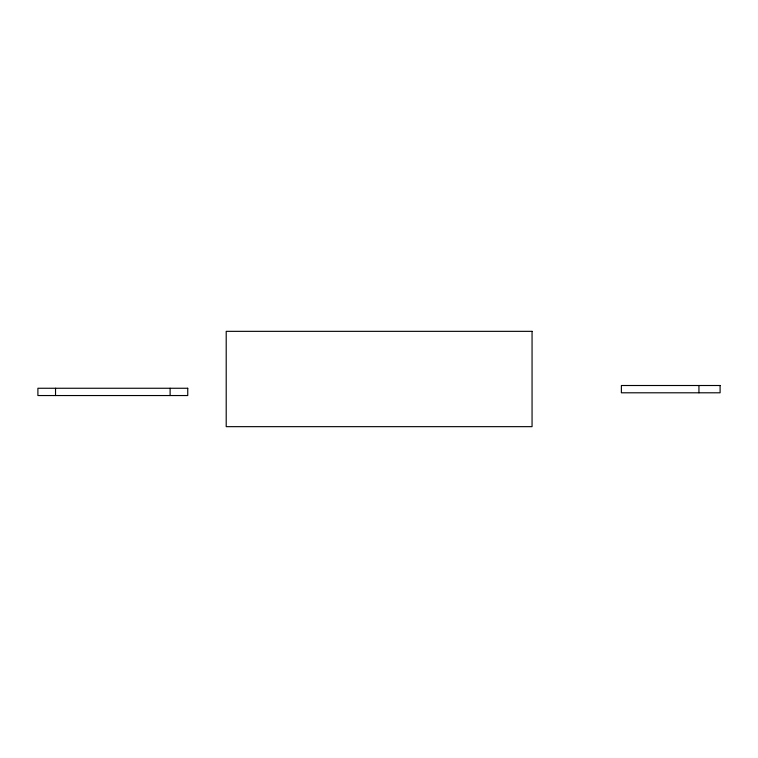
<?xml version="1.0" encoding="UTF-8"?>
<svg xmlns="http://www.w3.org/2000/svg" width="758" height="758" viewBox="0 0 758 758"><rect width="100%" height="100%" fill="white"/><g stroke="black" fill="none" stroke-linecap="round" stroke-linejoin="round"><path stroke-width="1.14" d="M698.942 385.509L698.942 392.796M170.114 388.257L170.114 395.543M55.533 388.257L55.533 395.543M532.059 331.341L226.206 331.341L226.206 426.659L532.059 426.659L532.059 331.341M720.1 385.509L621.38 385.509L621.38 392.796L720.1 392.796L720.1 385.509M187.747 388.257L37.9 388.257L37.9 395.543L187.747 395.543L187.747 388.257"/></g></svg>
